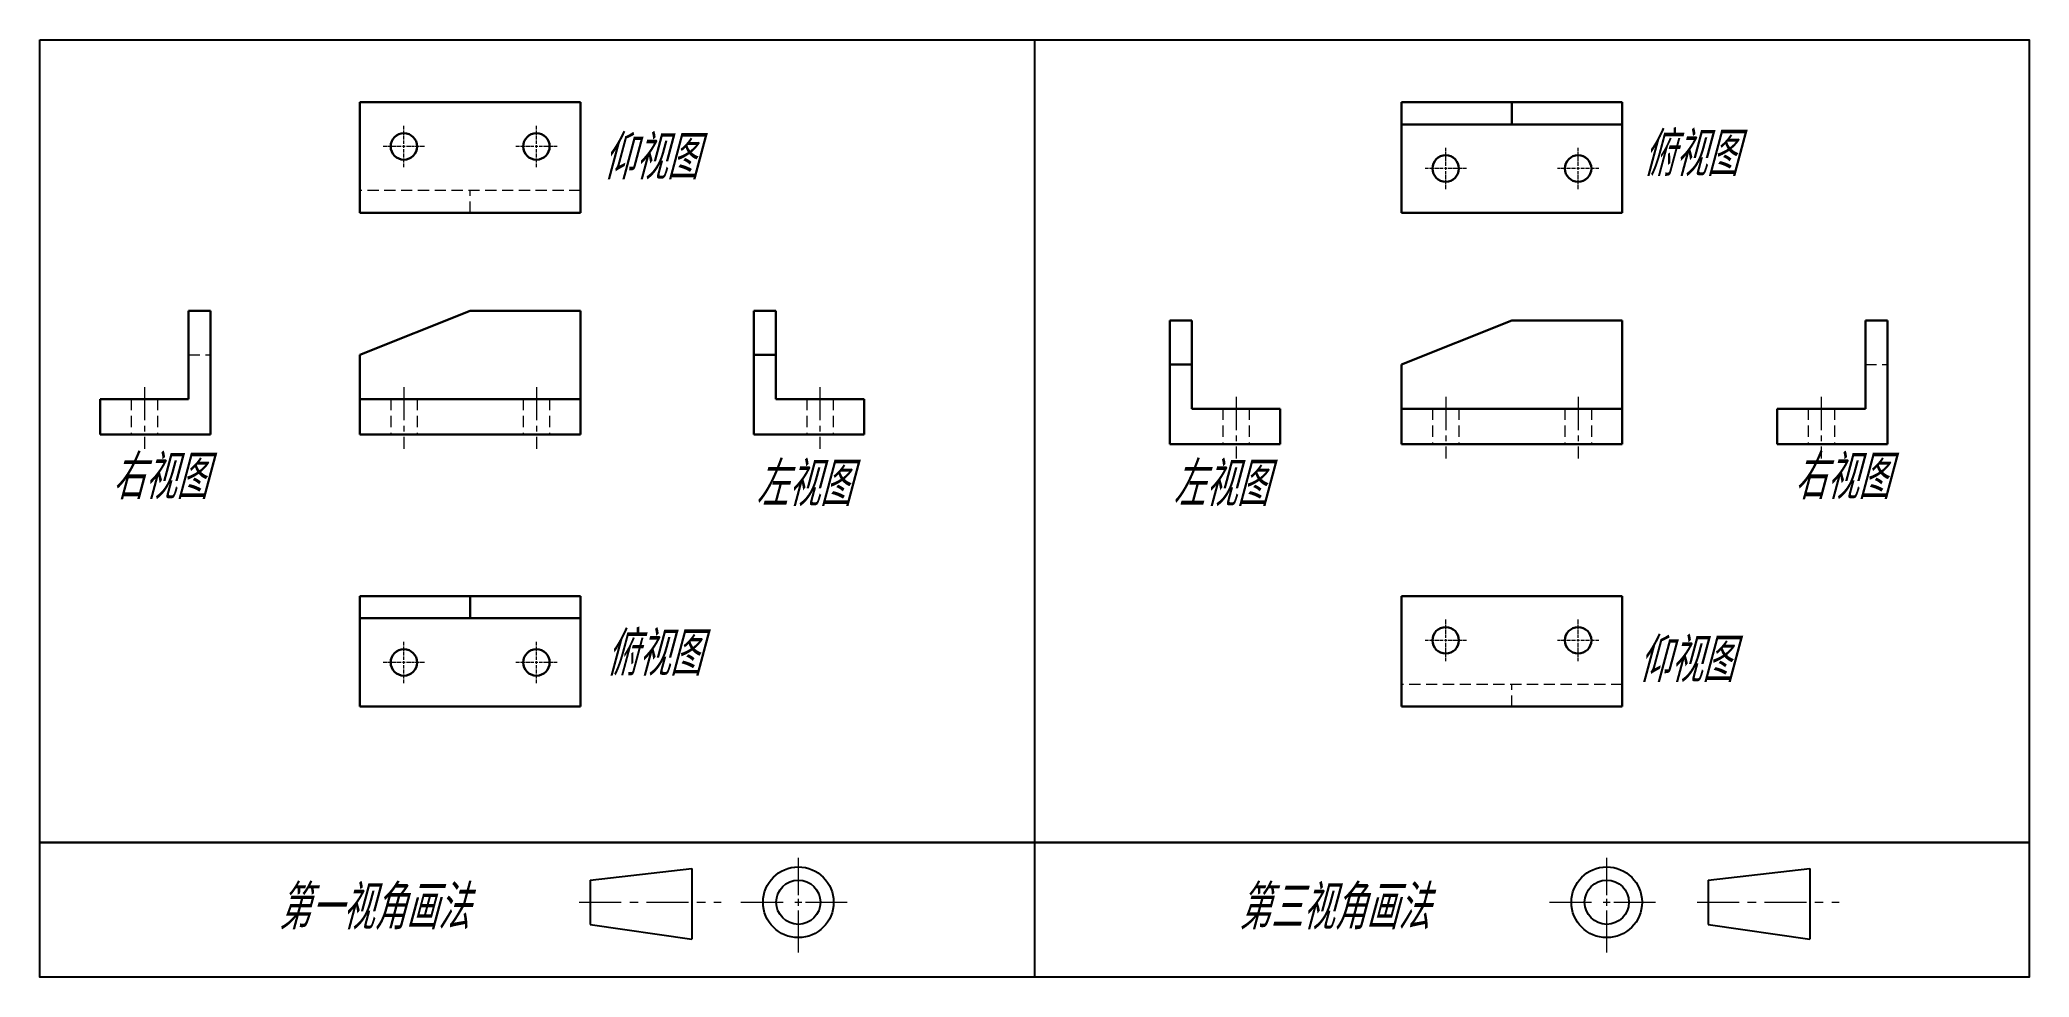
# Model space of a CAD drawing. Header units: millimetres. Extents: x -1 to 449, y -17 to 195.
import ezdxf

# ---------------------------------------------------------------- set-up
doc = ezdxf.new("R2010")
doc.units = ezdxf.units.MM
for name, pattern in [('CENTER', [50.8, 31.75, -6.35, 6.35, -6.35]), ('CENTER2', [1.125, 0.75, -0.125, 0.125, -0.125]), ('DASHED', [19.05, 12.7, -6.35])]:
    doc.linetypes.add(name, pattern=pattern)
for name, color, linetype, lineweight in [('MD_可见', 2, 'Continuous', 30), ('MD_隐藏', 6, 'DASHED', 15), ('图层1', 1, 'CENTER', 15), ('图层2 @ 1', 3, 'Continuous', 15)]:
    doc.layers.add(name, color=color, linetype=linetype, lineweight=lineweight)
doc.styles.add('GB3.5', font='gbeitc.shx', dxfattribs={"bigfont": 'gbcbig.shx'})

# ---------------------------------------------------------------- blocks, each defined once
blk = doc.blocks.new('*U7')
at = {"layer": '图层1', "color": 0, "ltscale": 0.3, "transparency": 16777216}
for p, q in [((0, 1.6), (0, 10.03)), ((-12.99, 0), (-1.6, 0)), ((1.6, 0), (11.03, 0)), ((0, -11.4), (0, -1.6))]:
    blk.add_line(p, q, dxfattribs=at)
at = {"layer": '图层1', "color": 0, "linetype": 'Continuous', "ltscale": 0.3, "transparency": 16777216}
for p, q in [((-0.8, 0), (0.8, 0)), ((0, -0.8), (0, 0.8))]:
    blk.add_line(p, q, dxfattribs=at)
blk = doc.blocks.new('*U8')
at = {"layer": '图层1', "color": 0, "ltscale": 0.3, "transparency": 16777216}
for p, q in [((0, 1.6), (0, 10.03)), ((-12.99, 0), (-1.6, 0)), ((1.6, 0), (11.03, 0)), ((0, -11.4), (0, -1.6))]:
    blk.add_line(p, q, dxfattribs=at)
at = {"layer": '图层1', "color": 0, "linetype": 'Continuous', "ltscale": 0.3, "transparency": 16777216}
for p, q in [((-0.8, 0), (0.8, 0)), ((0, -0.8), (0, 0.8))]:
    blk.add_line(p, q, dxfattribs=at)
blk = doc.blocks.new('*U18')
at = {"layer": '图层1', "color": 0, "linetype": 'CENTER2', "transparency": 16777216}
for p, q in [((0, 0.6), (0, 4.68)), ((-4.68, 0), (-0.6, 0)), ((0.6, 0), (4.68, 0)), ((0, -4.68), (0, -0.6))]:
    blk.add_line(p, q, dxfattribs=at)
at = {"layer": '图层1', "color": 0, "linetype": 'Continuous', "transparency": 16777216}
for p, q in [((-0.3, 0), (0.3, 0)), ((0, -0.3), (0, 0.3))]:
    blk.add_line(p, q, dxfattribs=at)
blk = doc.blocks.new('*U19')
at = {"layer": '图层1', "color": 0, "linetype": 'CENTER2', "transparency": 16777216}
for p, q in [((0, 0.6), (0, 4.68)), ((-4.68, 0), (-0.6, 0)), ((0.6, 0), (4.68, 0)), ((0, -4.68), (0, -0.6))]:
    blk.add_line(p, q, dxfattribs=at)
at = {"layer": '图层1', "color": 0, "linetype": 'Continuous', "transparency": 16777216}
for p, q in [((-0.3, 0), (0.3, 0)), ((0, -0.3), (0, 0.3))]:
    blk.add_line(p, q, dxfattribs=at)
blk = doc.blocks.new('*U20')
at = {"layer": '图层1', "color": 0, "linetype": 'CENTER2', "transparency": 16777216}
for p, q in [((0, 0.6), (0, 4.68)), ((-4.68, 0), (-0.6, 0)), ((0.6, 0), (4.68, 0)), ((0, -4.68), (0, -0.6))]:
    blk.add_line(p, q, dxfattribs=at)
at = {"layer": '图层1', "color": 0, "linetype": 'Continuous', "transparency": 16777216}
for p, q in [((-0.3, 0), (0.3, 0)), ((0, -0.3), (0, 0.3))]:
    blk.add_line(p, q, dxfattribs=at)
blk = doc.blocks.new('*U21')
at = {"layer": '图层1', "color": 0, "linetype": 'CENTER2', "transparency": 16777216}
for p, q in [((0, 0.6), (0, 4.68)), ((-4.68, 0), (-0.6, 0)), ((0.6, 0), (4.68, 0)), ((0, -4.68), (0, -0.6))]:
    blk.add_line(p, q, dxfattribs=at)
at = {"layer": '图层1', "color": 0, "linetype": 'Continuous', "transparency": 16777216}
for p, q in [((-0.3, 0), (0.3, 0)), ((0, -0.3), (0, 0.3))]:
    blk.add_line(p, q, dxfattribs=at)
blk = doc.blocks.new('*U22')
at = {"layer": '图层1', "color": 0, "linetype": 'CENTER2', "transparency": 16777216}
for p, q in [((0, 0.6), (0, 4.68)), ((-4.68, 0), (-0.6, 0)), ((0.6, 0), (4.68, 0)), ((0, -4.68), (0, -0.6))]:
    blk.add_line(p, q, dxfattribs=at)
at = {"layer": '图层1', "color": 0, "linetype": 'Continuous', "transparency": 16777216}
for p, q in [((-0.3, 0), (0.3, 0)), ((0, -0.3), (0, 0.3))]:
    blk.add_line(p, q, dxfattribs=at)
blk = doc.blocks.new('*U23')
at = {"layer": '图层1', "color": 0, "linetype": 'CENTER2', "transparency": 16777216}
for p, q in [((0, 0.6), (0, 4.68)), ((-4.68, 0), (-0.6, 0)), ((0.6, 0), (4.68, 0)), ((0, -4.68), (0, -0.6))]:
    blk.add_line(p, q, dxfattribs=at)
at = {"layer": '图层1', "color": 0, "linetype": 'Continuous', "transparency": 16777216}
for p, q in [((-0.3, 0), (0.3, 0)), ((0, -0.3), (0, 0.3))]:
    blk.add_line(p, q, dxfattribs=at)
blk = doc.blocks.new('*U24')
at = {"layer": '图层1', "color": 0, "linetype": 'CENTER2', "transparency": 16777216}
for p, q in [((0, 0.6), (0, 4.68)), ((-4.68, 0), (-0.6, 0)), ((0.6, 0), (4.68, 0)), ((0, -4.68), (0, -0.6))]:
    blk.add_line(p, q, dxfattribs=at)
at = {"layer": '图层1', "color": 0, "linetype": 'Continuous', "transparency": 16777216}
for p, q in [((-0.3, 0), (0.3, 0)), ((0, -0.3), (0, 0.3))]:
    blk.add_line(p, q, dxfattribs=at)
blk = doc.blocks.new('*U25')
at = {"layer": '图层1', "color": 0, "linetype": 'CENTER2', "transparency": 16777216}
for p, q in [((0, 0.6), (0, 4.68)), ((-4.68, 0), (-0.6, 0)), ((0.6, 0), (4.68, 0)), ((0, -4.68), (0, -0.6))]:
    blk.add_line(p, q, dxfattribs=at)
at = {"layer": '图层1', "color": 0, "linetype": 'Continuous', "transparency": 16777216}
for p, q in [((-0.3, 0), (0.3, 0)), ((0, -0.3), (0, 0.3))]:
    blk.add_line(p, q, dxfattribs=at)
blk = doc.blocks.new('*U26')
at = {"layer": '图层1', "color": 0, "linetype": 'CENTER2', "ltscale": 10, "transparency": 16777216}
blk.add_line((0, 6.68), (0, -7.25), dxfattribs=at)
blk = doc.blocks.new('*U27')
at = {"layer": '图层1', "color": 0, "linetype": 'CENTER2', "ltscale": 10, "transparency": 16777216}
blk.add_line((0, 6.68), (0, -7.25), dxfattribs=at)
blk = doc.blocks.new('*U28')
at = {"layer": '图层1', "color": 0, "linetype": 'CENTER2', "ltscale": 10, "transparency": 16777216}
blk.add_line((0, 6.68), (0, -7.25), dxfattribs=at)
blk = doc.blocks.new('*U29')
at = {"layer": '图层1', "color": 0, "linetype": 'CENTER2', "ltscale": 10, "transparency": 16777216}
blk.add_line((0, 6.68), (0, -7.25), dxfattribs=at)
blk = doc.blocks.new('*U30')
at = {"layer": '图层1', "color": 0, "linetype": 'CENTER2', "ltscale": 10, "transparency": 16777216}
blk.add_line((0, 6.68), (0, -7.25), dxfattribs=at)
blk = doc.blocks.new('*U31')
at = {"layer": '图层1', "color": 0, "linetype": 'CENTER2', "ltscale": 10, "transparency": 16777216}
blk.add_line((0, 6.68), (0, -7.25), dxfattribs=at)
blk = doc.blocks.new('*U32')
at = {"layer": '图层1', "color": 0, "linetype": 'CENTER2', "ltscale": 10, "transparency": 16777216}
blk.add_line((0, 6.68), (0, -7.25), dxfattribs=at)
blk = doc.blocks.new('*U33')
at = {"layer": '图层1', "color": 0, "linetype": 'CENTER2', "ltscale": 10, "transparency": 16777216}
blk.add_line((0, 6.68), (0, -7.25), dxfattribs=at)

msp = doc.modelspace()

# ---------------------------------------------------------------- linework, layer by layer
for p, q in [((223.89, 195.05), (223.89, -17.16)), ((123.27, 4.8), (146.27, 7.47)), ((123.27, 4.8), (123.27, -5.2)), ((146.27, 7.47), (146.27, -8.53)), ((376.49, 4.8), (399.49, 7.47)), ((376.49, 4.8), (376.49, -5.2)), ((399.49, 7.47), (399.49, -8.53)), ((123.27, -5.2), (146.27, -8.53)), ((376.49, -5.2), (399.49, -8.53))]:
    msp.add_line(p, q)
for points in [[(-1.42, 195.05), (449.21, 195.05), (449.21, 13.32), (-1.42, 13.32)], [(-1.42, 13.32), (449.21, 13.32), (449.21, -17.16), (-1.42, -17.16)]]:
    msp.add_lwpolyline(points, close=True)
for centre, radius in [((170.4, -0.2), 8), ((170.4, -0.2), 5), ((353.51, -0.2), 8), ((353.51, -0.2), 5)]:
    msp.add_circle(centre, radius)
at = {"layer": 'MD_可见', "extrusion": (3.63285e-29, 2.96645e-13, -1)}
for p, q in [((121.06, 180.91), (71.06, 180.91)), ((71.06, 180.91), (71.06, 155.91)), ((121.06, 155.91), (121.06, 180.91)), ((71.06, 155.91), (121.06, 155.91)), ((357.03, 69.1), (307.03, 69.1)), ((307.03, 69.1), (307.03, 44.1)), ((357.03, 44.1), (357.03, 69.1)), ((307.03, 44.1), (357.03, 44.1))]:
    msp.add_line(p, q, dxfattribs=at)
at = {"layer": 'MD_可见'}
for p, q in [((307.03, 180.91), (332.03, 180.91)), ((307.03, 175.91), (307.03, 180.91)), ((332.03, 180.91), (332.03, 175.91)), ((357.03, 180.91), (332.03, 180.91)), ((357.03, 180.91), (357.03, 175.91)), ((332.03, 175.91), (307.03, 175.91)), ((307.03, 175.91), (307.03, 155.91)), ((357.03, 175.91), (332.03, 175.91)), ((357.03, 155.91), (357.03, 175.91)), ((307.03, 155.91), (357.03, 155.91)), ((71.06, 69.1), (96.06, 69.1)), ((71.06, 64.1), (71.06, 69.1)), ((96.06, 69.1), (96.06, 64.1)), ((121.06, 69.1), (96.06, 69.1)), ((121.06, 69.1), (121.06, 64.1)), ((96.06, 64.1), (71.06, 64.1)), ((71.06, 64.1), (71.06, 44.1)), ((121.06, 64.1), (96.06, 64.1)), ((121.06, 44.1), (121.06, 64.1)), ((71.06, 44.1), (121.06, 44.1))]:
    msp.add_line(p, q, dxfattribs=at)
at = {"layer": 'MD_可见', "extrusion": (0, 1, 0)}
for p, q in [((37.27, 133.73), (32.27, 133.73)), ((32.27, 113.73), (32.27, 133.73)), ((37.27, 105.73), (37.27, 133.73)), ((96.06, 133.73), (71.06, 123.73)), ((121.06, 133.73), (96.06, 133.73)), ((121.06, 113.73), (121.06, 133.73)), ((160.3, 123.73), (160.3, 133.73)), ((160.3, 133.73), (165.3, 133.73)), ((165.3, 133.73), (165.3, 123.73)), ((254.55, 121.53), (254.55, 131.53)), ((254.55, 131.53), (259.55, 131.53)), ((259.55, 131.53), (259.55, 121.53)), ((332.03, 131.53), (307.03, 121.53)), ((357.03, 131.53), (332.03, 131.53)), ((357.03, 111.53), (357.03, 131.53)), ((417.11, 131.53), (412.11, 131.53)), ((412.11, 111.53), (412.11, 131.53)), ((417.11, 103.53), (417.11, 131.53)), ((71.06, 123.73), (71.06, 113.73)), ((165.3, 123.73), (160.3, 123.73)), ((160.3, 123.73), (160.3, 105.73)), ((165.3, 123.73), (165.3, 113.73)), ((259.55, 121.53), (254.55, 121.53)), ((254.55, 121.53), (254.55, 103.53)), ((259.55, 121.53), (259.55, 111.53)), ((307.03, 121.53), (307.03, 111.53)), ((12.27, 113.73), (32.27, 113.73)), ((12.27, 113.73), (12.27, 105.73)), ((71.06, 113.73), (121.06, 113.73)), ((71.06, 113.73), (71.06, 105.73)), ((121.06, 113.73), (121.06, 105.73)), ((165.3, 113.73), (185.3, 113.73)), ((185.3, 113.73), (185.3, 105.73)), ((259.55, 111.53), (279.55, 111.53)), ((279.55, 111.53), (279.55, 103.53)), ((307.03, 111.53), (357.03, 111.53)), ((307.03, 111.53), (307.03, 103.53)), ((357.03, 111.53), (357.03, 103.53)), ((392.11, 111.53), (412.11, 111.53)), ((392.11, 111.53), (392.11, 103.53)), ((37.27, 105.73), (12.27, 105.73)), ((121.06, 105.73), (71.06, 105.73)), ((185.3, 105.73), (160.3, 105.73)), ((279.55, 103.53), (254.55, 103.53)), ((357.03, 103.53), (307.03, 103.53)), ((417.11, 103.53), (392.11, 103.53))]:
    msp.add_line(p, q, dxfattribs=at)
at = {"layer": 'MD_可见', "extrusion": (3.63285e-29, 2.96645e-13, -1)}
for centre in [(-81.06, 170.91), (-111.06, 170.91), (-317.03, 59.1), (-347.03, 59.1)]:
    msp.add_circle(centre, 3, dxfattribs=at)
at = {"layer": 'MD_可见', "extrusion": (0, 0, -1)}
for centre in [(-317.03, 165.91), (-347.03, 165.91), (-81.06, 54.1), (-111.06, 54.1)]:
    msp.add_circle(centre, 3, dxfattribs=at)
at = {"layer": 'MD_隐藏', "ltscale": 0.2, "extrusion": (3.63285e-29, 2.96645e-13, -1)}
for p, q in [((121.06, 160.91), (71.06, 160.91)), ((96.06, 155.91), (96.06, 160.91)), ((357.03, 49.1), (307.03, 49.1)), ((332.03, 44.1), (332.03, 49.1))]:
    msp.add_line(p, q, dxfattribs=at)
at = {"layer": 'MD_隐藏', "ltscale": 0.2, "extrusion": (0, 1, 0)}
for p, q in [((32.27, 123.73), (37.27, 123.73)), ((412.11, 121.53), (417.11, 121.53)), ((19.27, 113.73), (19.27, 105.73)), ((25.27, 113.73), (25.27, 105.73)), ((78.06, 113.73), (78.06, 105.73)), ((84.06, 113.73), (84.06, 105.73)), ((108.06, 113.73), (108.06, 105.73)), ((114.06, 113.73), (114.06, 105.73)), ((172.3, 113.73), (172.3, 105.73)), ((178.3, 113.73), (178.3, 105.73)), ((266.55, 111.53), (266.55, 103.53)), ((272.55, 111.53), (272.55, 103.53)), ((314.03, 111.53), (314.03, 103.53)), ((320.03, 111.53), (320.03, 103.53)), ((344.03, 111.53), (344.03, 103.53)), ((350.03, 111.53), (350.03, 103.53)), ((399.11, 111.53), (399.11, 103.53)), ((405.11, 111.53), (405.11, 103.53))]:
    msp.add_line(p, q, dxfattribs=at)
at = {"layer": '图层1', "ltscale": 0.3}
for p, q in [((120.77, -0.2), (152.91, -0.2)), ((373.99, -0.2), (406.13, -0.2))]:
    msp.add_line(p, q, dxfattribs=at)

# ---------------------------------------------------------------- block references
at = {"layer": '图层1', "linetype": 'CENTER2', "extrusion": (6.73161e-29, 2.96645e-13, -1)}
for name, p in [('*U20', (-81.06, 170.91)), ('*U21', (-111.06, 170.91))]:
    msp.add_blockref(name, p, dxfattribs=at)
at = {"layer": '图层1', "linetype": 'CENTER2', "extrusion": (0, 0, -1)}
for name, p in [('*U22', (-317.03, 165.91)), ('*U23', (-347.03, 165.91)), ('*U18', (-81.06, 54.1)), ('*U19', (-111.06, 54.1))]:
    msp.add_blockref(name, p, dxfattribs=at)
at = {"layer": '图层1', "linetype": 'CENTER2', "ltscale": 10}
for name, p in [('*U26', (22.27, 109.73)), ('*U27', (81.06, 109.73)), ('*U28', (111.06, 109.73)), ('*U29', (175.3, 109.73)), ('*U30', (269.55, 107.53)), ('*U31', (317.03, 107.53)), ('*U32', (347.03, 107.53)), ('*U33', (402.11, 107.53))]:
    msp.add_blockref(name, p, dxfattribs=at)
at = {"layer": '图层1', "linetype": 'CENTER2', "extrusion": (3.63205e-29, 2.96645e-13, -1)}
for name, p in [('*U25', (-317.03, 59.1)), ('*U24', (-347.03, 59.1))]:
    msp.add_blockref(name, p, dxfattribs=at)
at = {"layer": '图层1', "ltscale": 0.3}
for name, p in [('*U7', (170.4, -0.2)), ('*U8', (353.51, -0.2))]:
    msp.add_blockref(name, p, dxfattribs=at)

# ---------------------------------------------------------------- texts
at = {"layer": '图层2 @ 1', "char_height": 10, "attachment_point": 1, "style": 'GB3.5'}
for s, width, insert in [('仰视图', 30.3453, (126.1, 173.45)), ('俯视图', 30.3453, (361.64, 174.2)), ('右视图', 30.3453, (14.98, 101.07)), ('左视图', 30.3453, (160.75, 99.48)), ('左视图', 30.3453, (255.2, 99.48)), ('右视图', 30.3453, (395.97, 101.07)), ('俯视图', 30.3453, (126.79, 61.1)), ('仰视图', 30.3453, (360.61, 59.64)), ('第一视角画法', 58.9262, (52.57, 3.66)), ('第三视角画法', 58.9262, (270.06, 3.66))]:
    msp.add_mtext_dynamic_manual_height_columns(s, width=width, gutter_width=17.5, heights=[0], dxfattribs=dict(at, insert=insert))

doc.saveas('drawing.dxf')
